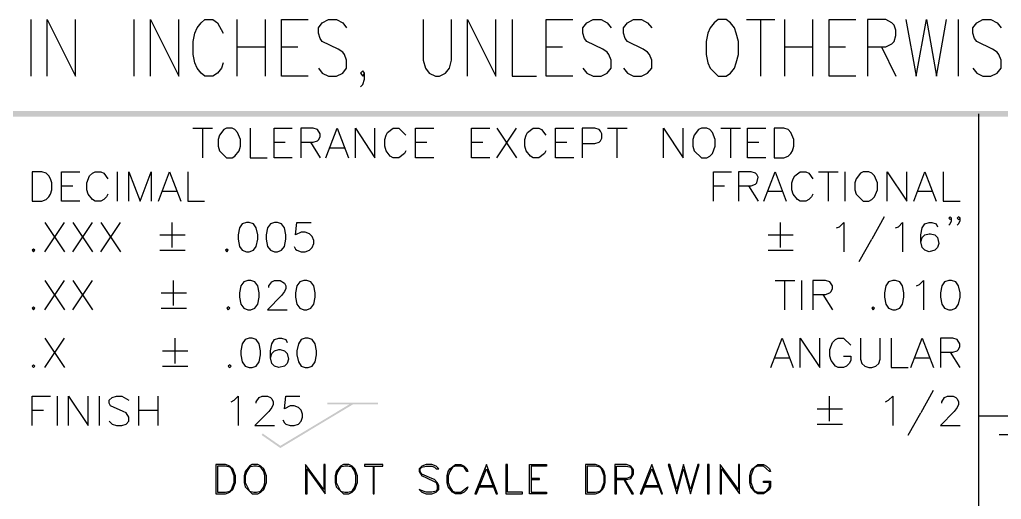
# Model space of a CAD drawing. Header units: inches. Extents: x 0.3 to 33.8, y 15.5 to 37.1.
# Drawn here: x 27.071 to 29.678, y 17.272 to 18.546 of the extents above; entities that cross this region are included whole.
import ezdxf

# ---------------------------------------------------------------- set-up
doc = ezdxf.new("R2010")
doc.units = ezdxf.units.IN
doc.header["$MEASUREMENT"] = 0

# ---------------------------------------------------------------- blocks, each defined once
blk = doc.blocks.new('60298_1')
at = {"true_color": 0x0037dd, "transparency": 33554687}
for points in [[(25.1628, 18.288), (25.1477, 18.303), (33.5764, 18.303), (33.5764, 18.288)], [(27.9542, 17.5284), (27.9567, 17.5241), (27.7633, 17.4079), (27.7635, 17.4138)], [(27.8882, 17.5237), (27.8881, 17.5287), (28.0227, 17.5287), (28.0227, 17.5237)], [(27.7635, 17.4138), (27.7633, 17.4079), (27.7136, 17.4425), (27.7165, 17.4465)]]:
    blk.add_hatch(color=162, dxfattribs=at).paths.add_polyline_path(points)
at = {"color": 254, "true_color": 0xdcdcdc, "transparency": 33554687}
for points in [[(27.1016, 18.3955), (27.1016, 18.5458)], [(27.1445, 18.3955), (27.1445, 18.5458), (27.2199, 18.3955), (27.2199, 18.5458)], [(27.3753, 18.3955), (27.3753, 18.5458)], [(27.4182, 18.3955), (27.4182, 18.5458), (27.4936, 18.3955), (27.4936, 18.5458)], [(27.6113, 18.4311), (27.6067, 18.4172), (27.5963, 18.4032), (27.5845, 18.3955), (27.5633, 18.3955), (27.5529, 18.4032), (27.5421, 18.4172), (27.5364, 18.4311), (27.5318, 18.4533), (27.5318, 18.4874), (27.5364, 18.5096), (27.5421, 18.5236), (27.5529, 18.5375), (27.5633, 18.5458), (27.5845, 18.5458), (27.5963, 18.5375), (27.6113, 18.5096)], [(27.649, 18.3955), (27.649, 18.5458)], [(27.7239, 18.3955), (27.7239, 18.5458)], [(27.8375, 18.3955), (27.7667, 18.3955), (27.7667, 18.5458), (27.8375, 18.5458)], [(27.8643, 18.4172), (27.8747, 18.4032), (27.8912, 18.3955), (27.9124, 18.3955), (27.9289, 18.4032), (27.9392, 18.4172), (27.9392, 18.4378), (27.9335, 18.4533), (27.9289, 18.4595), (27.917, 18.4673), (27.8747, 18.4874), (27.869, 18.4957), (27.8643, 18.5096), (27.8643, 18.5236), (27.8747, 18.5375), (27.8912, 18.5458), (27.9124, 18.5458), (27.9289, 18.5375), (27.9392, 18.5236)], [(28.1422, 18.5458), (28.1422, 18.4378), (28.1484, 18.4172), (28.1587, 18.4032), (28.1752, 18.3955), (28.1861, 18.3955), (28.2021, 18.4032), (28.2129, 18.4172), (28.2176, 18.4378), (28.2176, 18.5458)], [(28.2604, 18.3955), (28.2604, 18.5458), (28.3353, 18.3955), (28.3353, 18.5458)], [(28.3787, 18.5458), (28.3787, 18.3955), (28.4432, 18.3955)], [(28.5398, 18.3955), (28.4696, 18.3955), (28.4696, 18.5458), (28.5398, 18.5458)], [(28.5667, 18.4172), (28.5775, 18.4032), (28.594, 18.3955), (28.6152, 18.3955), (28.6312, 18.4032), (28.6421, 18.4172), (28.6421, 18.4378), (28.6359, 18.4533), (28.6312, 18.4595), (28.6198, 18.4673), (28.5775, 18.4874), (28.5713, 18.4957), (28.5667, 18.5096), (28.5667, 18.5236), (28.5775, 18.5375), (28.594, 18.5458), (28.6152, 18.5458), (28.6312, 18.5375), (28.6421, 18.5236)], [(28.6741, 18.4172), (28.6849, 18.4032), (28.7009, 18.3955), (28.7221, 18.3955), (28.7386, 18.4032), (28.7495, 18.4172), (28.7495, 18.4378), (28.7433, 18.4533), (28.7386, 18.4595), (28.7267, 18.4673), (28.6849, 18.4874), (28.6787, 18.4957), (28.6741, 18.5096), (28.6741, 18.5236), (28.6849, 18.5375), (28.7009, 18.5458), (28.7221, 18.5458), (28.7386, 18.5375), (28.7495, 18.5236)], [(28.9256, 18.3955), (28.9467, 18.3955), (28.9586, 18.4032), (28.9689, 18.4172), (28.9741, 18.4311), (28.9798, 18.4533), (28.9798, 18.4874), (28.9741, 18.5096), (28.9689, 18.5236), (28.9586, 18.5375), (28.9467, 18.5458), (28.9256, 18.5458), (28.9152, 18.5375), (28.9044, 18.5236), (28.8987, 18.5096), (28.8941, 18.4874), (28.8941, 18.4533), (28.8987, 18.4311), (28.9044, 18.4172), (28.9256, 18.3955)], [(29.0015, 18.5458), (29.0764, 18.5458)], [(29.0392, 18.3955), (29.0392, 18.5458)], [(29.1027, 18.3955), (29.1027, 18.5458)], [(29.1776, 18.3955), (29.1776, 18.5458)], [(29.2912, 18.3955), (29.2204, 18.3955), (29.2204, 18.5458), (29.2912, 18.5458)], [(29.3227, 18.4735), (29.3707, 18.4735), (29.3872, 18.4812), (29.3929, 18.4874), (29.3976, 18.5034), (29.3976, 18.5174), (29.3929, 18.5313), (29.3872, 18.5375), (29.3707, 18.5458), (29.3227, 18.5458), (29.3227, 18.3955)], [(29.4244, 18.5458), (29.4518, 18.3955), (29.4786, 18.5458), (29.5055, 18.3955), (29.5323, 18.5458)], [(29.5638, 18.3955), (29.5638, 18.5458)], [(29.6021, 18.4172), (29.6129, 18.4032), (29.6289, 18.3955), (29.6501, 18.3955), (29.6666, 18.4032), (29.6774, 18.4172), (29.6774, 18.4378), (29.6713, 18.4533), (29.6666, 18.4595), (29.6547, 18.4673), (29.6129, 18.4874), (29.6067, 18.4957), (29.6021, 18.5096), (29.6021, 18.5236), (29.6129, 18.5375), (29.6289, 18.5458), (29.6501, 18.5458), (29.6666, 18.5375), (29.6774, 18.5236)], [(27.649, 18.4735), (27.7239, 18.4735)], [(27.7667, 18.4735), (27.8101, 18.4735)], [(28.4696, 18.4735), (28.5129, 18.4735)], [(29.1027, 18.4735), (29.1776, 18.4735)], [(29.2204, 18.4735), (29.2638, 18.4735)], [(29.3599, 18.4735), (29.3976, 18.3955)], [(27.9759, 18.3671), (27.9821, 18.3733), (27.9867, 18.3877), (27.9867, 18.4032), (27.9821, 18.4094), (27.9759, 18.4032), (27.9821, 18.3955), (27.9867, 18.4032)]]:
    blk.add_lwpolyline(points, dxfattribs=at)
at = {"color": 162, "true_color": 0x0037dd, "transparency": 33554687}
for points in [[(29.6181, 16.2106), (29.6181, 18.2953)], [(27.5313, 18.2576), (27.5834, 18.2576)], [(27.5576, 18.1791), (27.5576, 18.2576)], [(27.6201, 18.1791), (27.6351, 18.1791), (27.6428, 18.1832), (27.6536, 18.1977), (27.6578, 18.2096), (27.6578, 18.2271), (27.65, 18.2457), (27.6428, 18.2535), (27.6351, 18.2576), (27.6201, 18.2576), (27.6129, 18.2535), (27.6015, 18.2385), (27.5984, 18.2271), (27.5984, 18.2096), (27.6015, 18.1977), (27.6201, 18.1791)], [(27.6831, 18.2576), (27.6831, 18.1791), (27.728, 18.1791)], [(27.7951, 18.1791), (27.7466, 18.1791), (27.7466, 18.2576), (27.7951, 18.2576)], [(27.8174, 18.2199), (27.8504, 18.2199), (27.8618, 18.224), (27.8659, 18.2271), (27.869, 18.2354), (27.869, 18.2426), (27.8618, 18.2535), (27.8504, 18.2576), (27.8174, 18.2576), (27.8174, 18.1791)], [(27.8845, 18.1791), (27.9139, 18.2576), (27.9439, 18.1791)], [(27.9625, 18.1791), (27.9625, 18.2576), (28.0141, 18.1791), (28.0141, 18.2576)], [(28.0962, 18.1977), (28.0926, 18.1905), (28.0776, 18.1791), (28.0626, 18.1791), (28.0554, 18.1832), (28.0441, 18.1977), (28.041, 18.2096), (28.041, 18.2271), (28.0441, 18.2385), (28.0482, 18.2457), (28.0626, 18.2576), (28.0776, 18.2576), (28.0962, 18.2385)], [(28.1711, 18.1791), (28.122, 18.1791), (28.122, 18.2576), (28.1711, 18.2576)], [(28.3198, 18.1791), (28.2708, 18.1791), (28.2708, 18.2576), (28.3198, 18.2576)], [(28.3384, 18.1791), (28.3906, 18.2576)], [(28.3384, 18.2576), (28.3906, 18.1791)], [(28.468, 18.1977), (28.4649, 18.1905), (28.4494, 18.1791), (28.4345, 18.1791), (28.4272, 18.1832), (28.4159, 18.1977), (28.4128, 18.2096), (28.4128, 18.2271), (28.4159, 18.2385), (28.42, 18.2457), (28.4345, 18.2576), (28.4494, 18.2576), (28.4572, 18.2535), (28.468, 18.2385)], [(28.5429, 18.1791), (28.4938, 18.1791), (28.4938, 18.2576), (28.5429, 18.2576)], [(28.5646, 18.2168), (28.5982, 18.2168), (28.6095, 18.2199), (28.6137, 18.224), (28.6168, 18.2313), (28.6168, 18.2426), (28.6137, 18.2499), (28.6095, 18.2535), (28.5982, 18.2576), (28.5646, 18.2576), (28.5646, 18.1791)], [(28.6322, 18.2576), (28.6844, 18.2576)], [(28.6581, 18.1791), (28.6581, 18.2576)], [(28.7805, 18.1791), (28.7805, 18.2576), (28.8326, 18.1791), (28.8326, 18.2576)], [(28.8812, 18.1791), (28.8956, 18.1791), (28.9039, 18.1832), (28.9111, 18.1905), (28.9183, 18.2096), (28.9183, 18.2271), (28.9111, 18.2457), (28.9039, 18.2535), (28.8956, 18.2576), (28.8812, 18.2576), (28.8734, 18.2535), (28.862, 18.2385), (28.8589, 18.2271), (28.8589, 18.2096), (28.862, 18.1977), (28.8812, 18.1791)], [(28.9333, 18.2576), (28.9855, 18.2576)], [(28.9596, 18.1791), (28.9596, 18.2576)], [(29.0526, 18.1791), (29.0035, 18.1791), (29.0035, 18.2576), (29.0526, 18.2576)], [(29.0743, 18.1791), (29.1001, 18.1791), (29.1115, 18.1832), (29.1192, 18.1905), (29.1228, 18.1977), (29.1264, 18.2096), (29.1264, 18.2271), (29.1192, 18.2457), (29.1115, 18.2535), (29.1001, 18.2576), (29.0743, 18.2576), (29.0743, 18.1791)], [(27.7466, 18.2199), (27.7766, 18.2199)], [(27.8432, 18.2199), (27.869, 18.1791)], [(27.8953, 18.2054), (27.9325, 18.2054)], [(28.122, 18.2199), (28.152, 18.2199)], [(28.2708, 18.2199), (28.3012, 18.2199)], [(28.4938, 18.2199), (28.5243, 18.2199)], [(29.0035, 18.2199), (29.0335, 18.2199)], [(27.1042, 18.064), (27.1305, 18.064), (27.1419, 18.0681), (27.1491, 18.0753), (27.1533, 18.0825), (27.1563, 18.0939), (27.1563, 18.112), (27.1533, 18.1233), (27.1491, 18.1306), (27.1419, 18.1378), (27.1305, 18.1419), (27.1042, 18.1419), (27.1042, 18.064)], [(27.2312, 18.064), (27.1827, 18.064), (27.1827, 18.1419), (27.2312, 18.1419)], [(27.3051, 18.0825), (27.302, 18.0753), (27.2947, 18.0681), (27.2865, 18.064), (27.272, 18.064), (27.2648, 18.0681), (27.2534, 18.0825), (27.2498, 18.0939), (27.2498, 18.112), (27.257, 18.1306), (27.2648, 18.1378), (27.272, 18.1419), (27.2865, 18.1419), (27.2947, 18.1378), (27.3051, 18.1233)], [(27.3314, 18.064), (27.3314, 18.1419)], [(27.3608, 18.064), (27.3608, 18.1419), (27.3913, 18.064), (27.4202, 18.1419), (27.4202, 18.064)], [(27.4399, 18.064), (27.4688, 18.1419), (27.4992, 18.064)], [(27.5173, 18.1419), (27.5173, 18.064), (27.5622, 18.064)], [(28.9132, 18.064), (28.9132, 18.1419), (28.9617, 18.1419)], [(28.9798, 18.1047), (29.0133, 18.1047), (29.0247, 18.1084), (29.0288, 18.112), (29.0319, 18.1275), (29.0288, 18.1347), (29.0247, 18.1378), (29.0133, 18.1419), (28.9798, 18.1419), (28.9798, 18.064)], [(29.0474, 18.064), (29.0769, 18.1419), (29.1068, 18.064)], [(29.1771, 18.0825), (29.174, 18.0753), (29.1667, 18.0681), (29.1585, 18.064), (29.144, 18.064), (29.1363, 18.0681), (29.1249, 18.0825), (29.1218, 18.0939), (29.1218, 18.112), (29.1249, 18.1233), (29.129, 18.1306), (29.144, 18.1419), (29.1585, 18.1419), (29.1667, 18.1378), (29.1771, 18.1233)], [(29.1925, 18.1419), (29.2447, 18.1419)], [(29.2184, 18.064), (29.2184, 18.1419)], [(29.2628, 18.064), (29.2628, 18.1419)], [(29.3113, 18.064), (29.3258, 18.064), (29.334, 18.0681), (29.3413, 18.0753), (29.3485, 18.0939), (29.3485, 18.112), (29.3413, 18.1306), (29.334, 18.1378), (29.3258, 18.1419), (29.3113, 18.1419), (29.3036, 18.1378), (29.2922, 18.1233), (29.2891, 18.112), (29.2891, 18.0939), (29.2922, 18.0825), (29.3113, 18.064)], [(29.3743, 18.064), (29.3743, 18.1419), (29.4265, 18.064), (29.4265, 18.1419)], [(29.4456, 18.064), (29.475, 18.1419), (29.505, 18.064)], [(29.523, 18.1419), (29.523, 18.064), (29.568, 18.064)], [(27.1827, 18.1047), (27.2126, 18.1047)], [(28.9132, 18.1047), (28.9431, 18.1047)], [(29.0061, 18.1047), (29.0319, 18.064)], [(27.4502, 18.0898), (27.4879, 18.0898)], [(29.0583, 18.0898), (29.0955, 18.0898)], [(29.4559, 18.0898), (29.4936, 18.0898)], [(29.3666, 18.0221), (29.3335, 17.9627)], [(29.538, 17.9999), (29.5422, 18.003), (29.5453, 18.0113), (29.5453, 18.0185), (29.5422, 18.0221), (29.538, 18.0185), (29.5422, 18.0149), (29.5453, 18.0185)], [(29.5607, 17.9999), (29.5638, 18.003), (29.568, 18.0113), (29.568, 18.0185), (29.5638, 18.0221), (29.5607, 18.0185), (29.5638, 18.0149), (29.568, 18.0185)], [(27.1383, 17.9292), (27.1904, 18.0071)], [(27.1383, 18.0071), (27.1904, 17.9292)], [(27.2126, 17.9292), (27.2648, 18.0071)], [(27.2126, 18.0071), (27.2648, 17.9292)], [(27.287, 17.9292), (27.3392, 18.0071)], [(27.287, 18.0071), (27.3392, 17.9292)], [(27.476, 17.9405), (27.476, 18.0071)], [(27.6738, 17.9292), (27.681, 17.9292), (27.6924, 17.9333), (27.6996, 17.9436), (27.7037, 17.9627), (27.7037, 17.9741), (27.6996, 17.9927), (27.6924, 18.003), (27.681, 18.0071), (27.6738, 18.0071), (27.6619, 18.003), (27.6547, 17.9927), (27.6516, 17.9741), (27.6516, 17.9627), (27.6547, 17.9436), (27.6619, 17.9333), (27.6738, 17.9292)], [(27.7482, 17.9292), (27.7554, 17.9292), (27.7667, 17.9333), (27.774, 17.9436), (27.7781, 17.9627), (27.7781, 17.9741), (27.774, 17.9927), (27.7667, 18.003), (27.7554, 18.0071), (27.7482, 18.0071), (27.7368, 18.003), (27.729, 17.9927), (27.7259, 17.9741), (27.7259, 17.9627), (27.729, 17.9436), (27.7368, 17.9333), (27.7482, 17.9292)], [(27.8003, 17.9436), (27.8034, 17.9364), (27.8075, 17.9333), (27.8189, 17.9292), (27.8297, 17.9292), (27.8411, 17.9333), (27.8483, 17.9405), (27.8525, 17.9514), (27.8525, 17.9591), (27.8483, 17.97), (27.8411, 17.9772), (27.8297, 17.9813), (27.8189, 17.9813), (27.8034, 17.9741), (27.8075, 18.0071), (27.8452, 18.0071)], [(29.0913, 17.9405), (29.0913, 18.0071)], [(29.2401, 17.9927), (29.2483, 17.9958), (29.2592, 18.0071), (29.2592, 17.9292)], [(29.3965, 17.9927), (29.4048, 17.9958), (29.4151, 18.0071), (29.4151, 17.9292)], [(29.4637, 17.9555), (29.4678, 17.9669), (29.475, 17.9741), (29.4864, 17.9772), (29.4895, 17.9772), (29.5008, 17.9741), (29.5081, 17.9669), (29.5122, 17.9514), (29.5081, 17.9405), (29.5008, 17.9333), (29.4864, 17.9292), (29.475, 17.9333), (29.4678, 17.9405), (29.4637, 17.9555), (29.4637, 17.9741), (29.4678, 17.9927), (29.475, 18.003), (29.4864, 18.0071), (29.4936, 18.0071), (29.505, 18.003), (29.5081, 17.9958)], [(27.443, 17.9741), (27.5106, 17.9741)], [(29.0583, 17.9741), (29.1254, 17.9741)], [(29.3, 17.9033), (29.3335, 17.9627)], [(27.1083, 17.9292), (27.1119, 17.9333), (27.1083, 17.9364), (27.1042, 17.9333), (27.1083, 17.9292)], [(27.6216, 17.9292), (27.6247, 17.9333), (27.6216, 17.9364), (27.6175, 17.9333), (27.6216, 17.9292)], [(27.443, 17.9333), (27.5106, 17.9333)], [(29.0583, 17.9333), (29.1254, 17.9333)], [(27.1383, 17.7753), (27.1904, 17.8533)], [(27.1383, 17.8533), (27.1904, 17.7753)], [(27.2126, 17.7753), (27.2648, 17.8533)], [(27.2126, 17.8533), (27.2648, 17.7753)], [(27.4801, 17.7866), (27.4801, 17.8533)], [(27.6774, 17.7753), (27.6846, 17.7753), (27.696, 17.7794), (27.7032, 17.7903), (27.7074, 17.8088), (27.7074, 17.8202), (27.7032, 17.8388), (27.696, 17.8496), (27.6846, 17.8533), (27.6774, 17.8533), (27.666, 17.8496), (27.6588, 17.8388), (27.6552, 17.8202), (27.6552, 17.8088), (27.6588, 17.7903), (27.666, 17.7794), (27.6774, 17.7753)], [(27.7332, 17.8347), (27.7332, 17.8388), (27.7404, 17.8496), (27.7482, 17.8533), (27.7631, 17.8533), (27.7745, 17.846), (27.7776, 17.8388), (27.7776, 17.8316), (27.7745, 17.8233), (27.7662, 17.813), (27.7296, 17.7753), (27.7817, 17.7753)], [(27.8261, 17.7753), (27.8334, 17.7753), (27.8447, 17.7794), (27.8519, 17.7903), (27.8561, 17.8088), (27.8561, 17.8202), (27.8519, 17.8388), (27.8447, 17.8496), (27.8334, 17.8533), (27.8261, 17.8533), (27.8148, 17.8496), (27.8075, 17.8388), (27.8039, 17.8202), (27.8039, 17.8088), (27.8075, 17.7903), (27.8148, 17.7794), (27.8261, 17.7753)], [(29.0774, 17.8533), (29.1295, 17.8533)], [(29.1032, 17.7753), (29.1032, 17.8533)], [(29.1476, 17.7753), (29.1476, 17.8533)], [(29.1771, 17.8161), (29.2106, 17.8161), (29.222, 17.8202), (29.2261, 17.8233), (29.2292, 17.8316), (29.2292, 17.8388), (29.222, 17.8496), (29.2106, 17.8533), (29.1771, 17.8533), (29.1771, 17.7753)], [(29.3893, 17.7753), (29.3965, 17.7753), (29.4079, 17.7794), (29.4151, 17.7903), (29.4192, 17.8088), (29.4192, 17.8202), (29.4151, 17.8388), (29.4079, 17.8496), (29.3965, 17.8533), (29.3893, 17.8533), (29.3779, 17.8496), (29.3707, 17.8388), (29.3671, 17.8202), (29.3671, 17.8088), (29.3707, 17.7903), (29.3779, 17.7794), (29.3893, 17.7753)], [(29.4523, 17.8388), (29.4606, 17.8419), (29.4709, 17.8533), (29.4709, 17.7753)], [(29.538, 17.7753), (29.5453, 17.7753), (29.5566, 17.7794), (29.5638, 17.7903), (29.568, 17.8088), (29.568, 17.8202), (29.5638, 17.8388), (29.5566, 17.8496), (29.5453, 17.8533), (29.538, 17.8533), (29.5267, 17.8496), (29.5194, 17.8388), (29.5158, 17.8202), (29.5158, 17.8088), (29.5194, 17.7903), (29.5267, 17.7794), (29.538, 17.7753)], [(27.4466, 17.8202), (27.5142, 17.8202)], [(29.2034, 17.8161), (29.2292, 17.7753)], [(27.1083, 17.7753), (27.1119, 17.7794), (27.1083, 17.7825), (27.1042, 17.7794), (27.1083, 17.7753)], [(27.4466, 17.7794), (27.5142, 17.7794)], [(27.6252, 17.7753), (27.6289, 17.7794), (27.6252, 17.7825), (27.6216, 17.7794), (27.6252, 17.7753)], [(29.3377, 17.7753), (29.3408, 17.7794), (29.3377, 17.7825), (29.3335, 17.7794), (29.3377, 17.7753)], [(27.1383, 17.6214), (27.1904, 17.6999)], [(27.1383, 17.6999), (27.1904, 17.6214)], [(27.4838, 17.6328), (27.4838, 17.6999)], [(27.681, 17.6214), (27.6882, 17.6214), (27.6996, 17.6255), (27.7068, 17.6364), (27.711, 17.655), (27.711, 17.6663), (27.7068, 17.6849), (27.6996, 17.6958), (27.6882, 17.6999), (27.681, 17.6999), (27.6697, 17.6958), (27.6624, 17.6849), (27.6588, 17.6663), (27.6588, 17.655), (27.6624, 17.6364), (27.6697, 17.6255), (27.681, 17.6214)], [(27.7368, 17.6477), (27.7409, 17.6591), (27.7482, 17.6663), (27.7595, 17.6694), (27.7626, 17.6694), (27.774, 17.6663), (27.7812, 17.6591), (27.7853, 17.6436), (27.7812, 17.6328), (27.774, 17.6255), (27.7595, 17.6214), (27.7482, 17.6255), (27.7409, 17.6328), (27.7368, 17.6477), (27.7368, 17.6663), (27.7409, 17.6849), (27.7482, 17.6958), (27.7595, 17.6999), (27.7667, 17.6999), (27.7781, 17.6958), (27.7812, 17.688)], [(27.8297, 17.6214), (27.837, 17.6214), (27.8483, 17.6255), (27.8556, 17.6364), (27.8597, 17.655), (27.8597, 17.6663), (27.8556, 17.6849), (27.8483, 17.6958), (27.837, 17.6999), (27.8297, 17.6999), (27.8184, 17.6958), (27.8112, 17.6849), (27.8075, 17.6663), (27.8075, 17.655), (27.8112, 17.6364), (27.8184, 17.6255), (27.8297, 17.6214)], [(29.066, 17.6214), (29.0955, 17.6999), (29.1254, 17.6214)], [(29.1435, 17.6214), (29.1435, 17.6999), (29.1956, 17.6214), (29.1956, 17.6999)], [(29.2586, 17.6519), (29.2778, 17.6519), (29.2778, 17.6405), (29.2741, 17.6328), (29.2669, 17.6255), (29.2586, 17.6214), (29.2442, 17.6214), (29.237, 17.6255), (29.2256, 17.6405), (29.222, 17.6519), (29.222, 17.6694), (29.2297, 17.688), (29.237, 17.6958), (29.2442, 17.6999), (29.2586, 17.6999), (29.2778, 17.6808)], [(29.3036, 17.6999), (29.3036, 17.6436), (29.3077, 17.6328), (29.3149, 17.6255), (29.3263, 17.6214), (29.3335, 17.6214), (29.3449, 17.6255), (29.3526, 17.6328), (29.3557, 17.6436), (29.3557, 17.6999)], [(29.3852, 17.6999), (29.3852, 17.6214), (29.4301, 17.6214)], [(29.4378, 17.6214), (29.4673, 17.6999), (29.4972, 17.6214)], [(29.5158, 17.6622), (29.5489, 17.6622), (29.5602, 17.6663), (29.5644, 17.6694), (29.5675, 17.6777), (29.5675, 17.6849), (29.5602, 17.6958), (29.5489, 17.6999), (29.5158, 17.6999), (29.5158, 17.6214)], [(27.4502, 17.6663), (27.5178, 17.6663)], [(29.0769, 17.6477), (29.114, 17.6477)], [(29.4487, 17.6477), (29.4859, 17.6477)], [(29.5416, 17.6622), (29.5675, 17.6214)], [(27.1083, 17.6214), (27.1119, 17.6255), (27.1083, 17.6286), (27.1042, 17.6255), (27.1083, 17.6214)], [(27.4502, 17.6255), (27.5178, 17.6255)], [(27.6294, 17.6214), (27.6325, 17.6255), (27.6294, 17.6286), (27.6252, 17.6255), (27.6294, 17.6214)], [(27.1042, 17.4675), (27.1042, 17.546), (27.1533, 17.546)], [(27.1713, 17.4675), (27.1713, 17.546)], [(27.2013, 17.4675), (27.2013, 17.546), (27.2534, 17.4675), (27.2534, 17.546)], [(27.2829, 17.4675), (27.2829, 17.546)], [(27.3092, 17.4789), (27.3169, 17.4716), (27.3283, 17.4675), (27.3428, 17.4675), (27.3541, 17.4716), (27.3614, 17.4789), (27.3614, 17.4897), (27.3541, 17.5011), (27.3459, 17.5052), (27.3128, 17.5197), (27.3092, 17.5269), (27.3092, 17.5346), (27.3169, 17.5419), (27.3283, 17.546), (27.3428, 17.546), (27.3614, 17.5346)], [(27.3872, 17.4675), (27.3872, 17.546)], [(27.4393, 17.4675), (27.4393, 17.546)], [(27.6325, 17.531), (27.6407, 17.5346), (27.6511, 17.546), (27.6511, 17.4675)], [(27.6996, 17.5269), (27.6996, 17.531), (27.7068, 17.5419), (27.7151, 17.546), (27.7296, 17.546), (27.7368, 17.5419), (27.7409, 17.5382), (27.744, 17.531), (27.744, 17.5238), (27.7409, 17.5155), (27.7327, 17.5052), (27.696, 17.4675), (27.7482, 17.4675)], [(27.7704, 17.4825), (27.774, 17.4752), (27.7781, 17.4716), (27.7895, 17.4675), (27.7998, 17.4675), (27.8112, 17.4716), (27.8184, 17.4789), (27.8225, 17.4897), (27.8225, 17.498), (27.8184, 17.5083), (27.8112, 17.5155), (27.7998, 17.5197), (27.7895, 17.5197), (27.774, 17.5124), (27.7781, 17.546), (27.8153, 17.546)], [(29.2215, 17.4789), (29.2215, 17.546)], [(29.3702, 17.531), (29.3785, 17.5346), (29.3893, 17.546), (29.3893, 17.4675)], [(29.4967, 17.5605), (29.4637, 17.5011)], [(29.5194, 17.5269), (29.5194, 17.531), (29.5267, 17.5419), (29.5349, 17.546), (29.5494, 17.546), (29.5566, 17.5419), (29.5607, 17.5382), (29.5638, 17.531), (29.5638, 17.5238), (29.5607, 17.5155), (29.5525, 17.5052), (29.5158, 17.4675), (29.568, 17.4675)], [(27.1042, 17.5083), (27.1347, 17.5083)], [(27.3872, 17.5083), (27.4393, 17.5083)], [(29.1884, 17.5124), (29.2561, 17.5124)], [(29.4301, 17.4417), (29.4637, 17.5011)], [(29.6181, 17.4938), (33.5763, 17.4938)], [(29.1884, 17.4716), (29.2561, 17.4716)], [(29.6723, 17.4437), (29.7255, 17.4437)], [(27.5922, 17.2862), (27.618, 17.2862), (27.6294, 17.2904), (27.6371, 17.2976), (27.6444, 17.3162), (27.6444, 17.3343), (27.6371, 17.3529), (27.6294, 17.3601), (27.618, 17.3642), (27.5922, 17.3642), (27.5922, 17.2862)], [(27.6888, 17.2862), (27.7037, 17.2862), (27.712, 17.2904), (27.7192, 17.2976), (27.7265, 17.3162), (27.7265, 17.3343), (27.7192, 17.3529), (27.712, 17.3601), (27.7037, 17.3642), (27.6888, 17.3642), (27.6815, 17.3601), (27.6702, 17.3456), (27.6671, 17.3343), (27.6671, 17.3162), (27.6702, 17.3048), (27.6888, 17.2862)], [(27.8303, 17.2862), (27.8344, 17.2862), (27.8344, 17.3529), (27.8824, 17.2862), (27.8824, 17.3642), (27.8788, 17.3642), (27.8788, 17.2976), (27.8303, 17.3642), (27.8303, 17.2862)], [(27.931, 17.2862), (27.9454, 17.2862), (27.9537, 17.2904), (27.9609, 17.2976), (27.9681, 17.3162), (27.9681, 17.3343), (27.9609, 17.3529), (27.9537, 17.3601), (27.9454, 17.3642), (27.931, 17.3642), (27.9232, 17.3601), (27.9119, 17.3456), (27.9088, 17.3343), (27.9088, 17.3162), (27.9119, 17.3048), (27.931, 17.2862)], [(27.9867, 17.3601), (28.0353, 17.3601), (28.0353, 17.3642), (27.9867, 17.3642), (27.9867, 17.3601)], [(28.1318, 17.2976), (28.1391, 17.2904), (28.1504, 17.2862), (28.1654, 17.2862), (28.1768, 17.2904), (28.184, 17.2976), (28.184, 17.3084), (28.1799, 17.3162), (28.1726, 17.3239), (28.1654, 17.327), (28.1391, 17.3384), (28.1349, 17.3456), (28.1349, 17.3529), (28.1391, 17.357), (28.1504, 17.3601), (28.1654, 17.3601), (28.1726, 17.357), (28.1768, 17.3529), (28.184, 17.3529), (28.1768, 17.3601), (28.1654, 17.3642), (28.1504, 17.3642), (28.1391, 17.3601), (28.1318, 17.3529), (28.1318, 17.3456), (28.1391, 17.3343), (28.1463, 17.3312), (28.1768, 17.3162), (28.1799, 17.3084), (28.1799, 17.2976), (28.1768, 17.2935), (28.1654, 17.2904), (28.1504, 17.2904), (28.1427, 17.2935), (28.1318, 17.2976)], [(28.2615, 17.3048), (28.2584, 17.2976), (28.2511, 17.2904), (28.2429, 17.2862), (28.2284, 17.2862), (28.2207, 17.2904), (28.2093, 17.3048), (28.2062, 17.3162), (28.2062, 17.3343), (28.2093, 17.3456), (28.2134, 17.3529), (28.2284, 17.3642), (28.2429, 17.3642), (28.2511, 17.3601), (28.2584, 17.3529), (28.2615, 17.3456), (28.2584, 17.3456), (28.2511, 17.357), (28.2429, 17.3601), (28.2284, 17.3601), (28.2207, 17.357), (28.2134, 17.3456), (28.2093, 17.3343), (28.2093, 17.3162), (28.2134, 17.3048), (28.2207, 17.2935), (28.2284, 17.2904), (28.2429, 17.2904), (28.2615, 17.3048)], [(28.2801, 17.2862), (28.2842, 17.2862), (28.3105, 17.3529), (28.3363, 17.2862), (28.34, 17.2862), (28.3105, 17.3642), (28.2801, 17.2862)], [(28.3622, 17.2862), (28.4066, 17.2862), (28.4066, 17.2904), (28.3663, 17.2904), (28.3663, 17.3642), (28.3622, 17.3642), (28.3622, 17.2862)], [(28.4293, 17.2904), (28.4701, 17.2904), (28.4701, 17.2862), (28.4252, 17.2862), (28.4252, 17.3642), (28.4701, 17.3642), (28.4701, 17.3601), (28.4293, 17.3601), (28.4293, 17.2904)], [(28.5739, 17.2862), (28.6002, 17.2862), (28.6116, 17.2904), (28.6188, 17.2976), (28.6229, 17.3048), (28.626, 17.3162), (28.626, 17.3343), (28.6229, 17.3456), (28.6188, 17.3529), (28.6116, 17.3601), (28.6002, 17.3642), (28.5739, 17.3642), (28.5739, 17.2862)], [(28.656, 17.3239), (28.6823, 17.3239), (28.6937, 17.327), (28.6968, 17.3312), (28.7009, 17.3384), (28.7009, 17.3498), (28.6937, 17.3601), (28.6823, 17.3642), (28.6519, 17.3642), (28.6519, 17.2862), (28.656, 17.2862), (28.656, 17.3601), (28.6823, 17.3601), (28.6937, 17.357), (28.6968, 17.3498), (28.6968, 17.3384), (28.6937, 17.3312), (28.6823, 17.327), (28.656, 17.327)], [(28.719, 17.2862), (28.7231, 17.2862), (28.7495, 17.3529), (28.7753, 17.2862), (28.7784, 17.2862), (28.7495, 17.3642), (28.719, 17.2862)], [(28.8161, 17.2862), (28.8342, 17.3529), (28.8527, 17.2862), (28.8755, 17.3642), (28.8719, 17.3642), (28.8527, 17.2976), (28.8342, 17.3642), (28.8161, 17.2976), (28.7975, 17.3642), (28.7934, 17.3642), (28.8161, 17.2862)], [(28.8977, 17.2862), (28.9018, 17.2862), (28.9018, 17.3642), (28.8977, 17.3642), (28.8977, 17.2862)], [(28.9312, 17.2862), (28.9349, 17.2862), (28.9349, 17.3529), (28.9829, 17.2862), (28.9829, 17.3642), (28.9798, 17.3642), (28.9798, 17.2976), (28.9312, 17.3642), (28.9312, 17.2862)], [(29.0464, 17.3162), (29.0464, 17.3198), (29.065, 17.3198), (29.065, 17.3048), (29.0619, 17.2976), (29.0464, 17.2862), (29.0314, 17.2862), (29.0242, 17.2904), (29.0128, 17.3048), (29.0097, 17.3162), (29.0097, 17.3343), (29.0128, 17.3456), (29.017, 17.3529), (29.0314, 17.3642), (29.0464, 17.3642), (29.0541, 17.3601), (29.0619, 17.3529), (29.065, 17.3456), (29.0619, 17.3456), (29.0464, 17.3601), (29.0314, 17.3601), (29.0242, 17.357), (29.0201, 17.3529), (29.0128, 17.3343), (29.0128, 17.3162), (29.0201, 17.2976), (29.0242, 17.2935), (29.0314, 17.2904), (29.0464, 17.2904), (29.0541, 17.2935), (29.0619, 17.3048), (29.0619, 17.3162), (29.0464, 17.3162)], [(27.5963, 17.2904), (27.618, 17.2904), (27.6294, 17.2935), (27.6335, 17.2976), (27.6407, 17.3162), (27.6407, 17.3343), (27.6335, 17.3529), (27.6294, 17.357), (27.618, 17.3601), (27.5963, 17.3601), (27.5963, 17.2904)], [(27.6815, 17.2935), (27.6929, 17.2904), (27.7001, 17.2904), (27.712, 17.2935), (27.7192, 17.3048), (27.7223, 17.3162), (27.7223, 17.3343), (27.7192, 17.3456), (27.712, 17.357), (27.7001, 17.3601), (27.6929, 17.3601), (27.6815, 17.357), (27.6743, 17.3456), (27.6702, 17.3343), (27.6702, 17.3162), (27.6815, 17.2935)], [(27.9232, 17.2935), (27.9346, 17.2904), (27.9423, 17.2904), (27.9537, 17.2935), (27.9609, 17.3048), (27.964, 17.3162), (27.964, 17.3343), (27.9609, 17.3456), (27.9537, 17.357), (27.9423, 17.3601), (27.9346, 17.3601), (27.9232, 17.357), (27.916, 17.3456), (27.9119, 17.3343), (27.9119, 17.3162), (27.9232, 17.2935)], [(28.0095, 17.3601), (28.0095, 17.2862), (28.0126, 17.2862), (28.0126, 17.3601)], [(28.578, 17.2904), (28.6002, 17.2904), (28.6116, 17.2935), (28.6157, 17.2976), (28.6229, 17.3162), (28.6229, 17.3343), (28.6157, 17.3529), (28.6116, 17.357), (28.6002, 17.3601), (28.578, 17.3601), (28.578, 17.2904)], [(28.2919, 17.3084), (28.3291, 17.3084)], [(28.4293, 17.3239), (28.4515, 17.3239), (28.4515, 17.327), (28.4293, 17.327)], [(28.6751, 17.3239), (28.6968, 17.2862), (28.7009, 17.2862), (28.6782, 17.3239)], [(28.7304, 17.3084), (28.7681, 17.3084)], [(28.2878, 17.3048), (28.3322, 17.3048)], [(28.7262, 17.3048), (28.7712, 17.3048)]]:
    blk.add_lwpolyline(points, dxfattribs=at)

msp = doc.modelspace()

# ---------------------------------------------------------------- block references
msp.add_blockref('60298_1', (0, 0))

doc.saveas('drawing.dxf')
